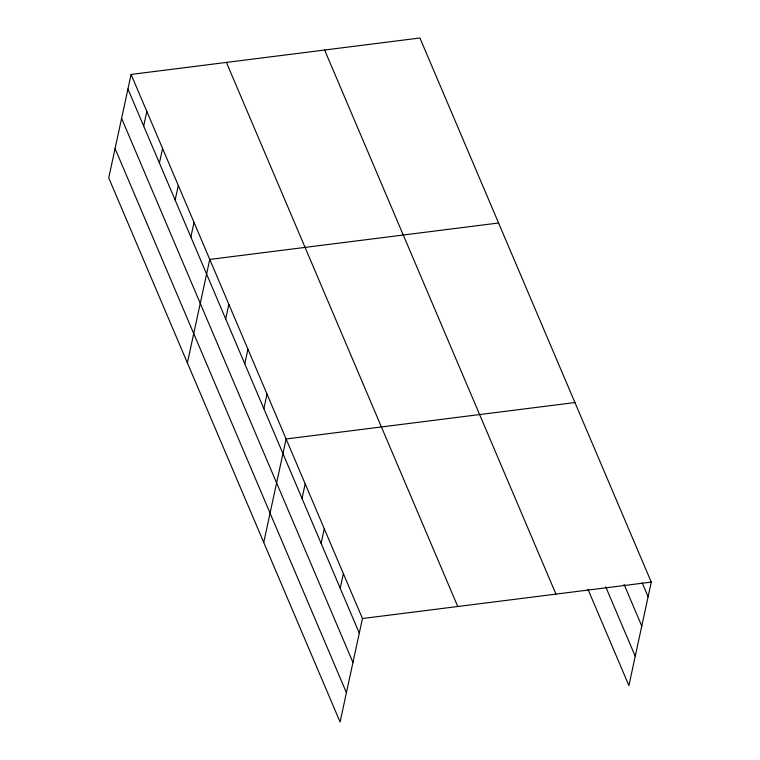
<?xml version="1.0" encoding="UTF-8"?>
<svg xmlns="http://www.w3.org/2000/svg" width="760" height="760" viewBox="0 0 760 760"><rect width="100%" height="100%" fill="white"/><g stroke="black" fill="none" stroke-linecap="round" stroke-linejoin="round"><path stroke-width="1.14" d="M131.1 74.432L108.727 177.906L340.081 722L362.453 618.526L131.1 74.432L419.919 38L651.272 582.093L628.9 685.567L587.993 589.38M143.678 126.046L146.832 111.425M159.41 163.039L162.564 148.428M175.142 200.041L178.296 185.421M190.874 237.044L194.028 222.423M187.387 362.9L209.76 259.426L498.579 222.993M225.691 318.924L228.845 304.313M244.777 363.812L247.931 349.201M263.863 408.699L267.017 394.088M263.729 542.45L286.102 438.976L574.921 402.543M302.034 498.475L305.188 483.863M321.119 543.362L324.283 528.751M340.204 588.25L343.368 573.639M362.453 618.526L651.272 582.093M642.2 582.815L648.109 596.714M624.045 584.355L641.772 626.04M605.701 586.777L635.236 656.25M324.615 50.017L555.959 594.12M226.413 62.405L457.757 606.508M127.946 89.043L359.29 633.137M121.6 118.37L352.953 662.463M115.073 148.58L346.417 692.673"/></g></svg>
